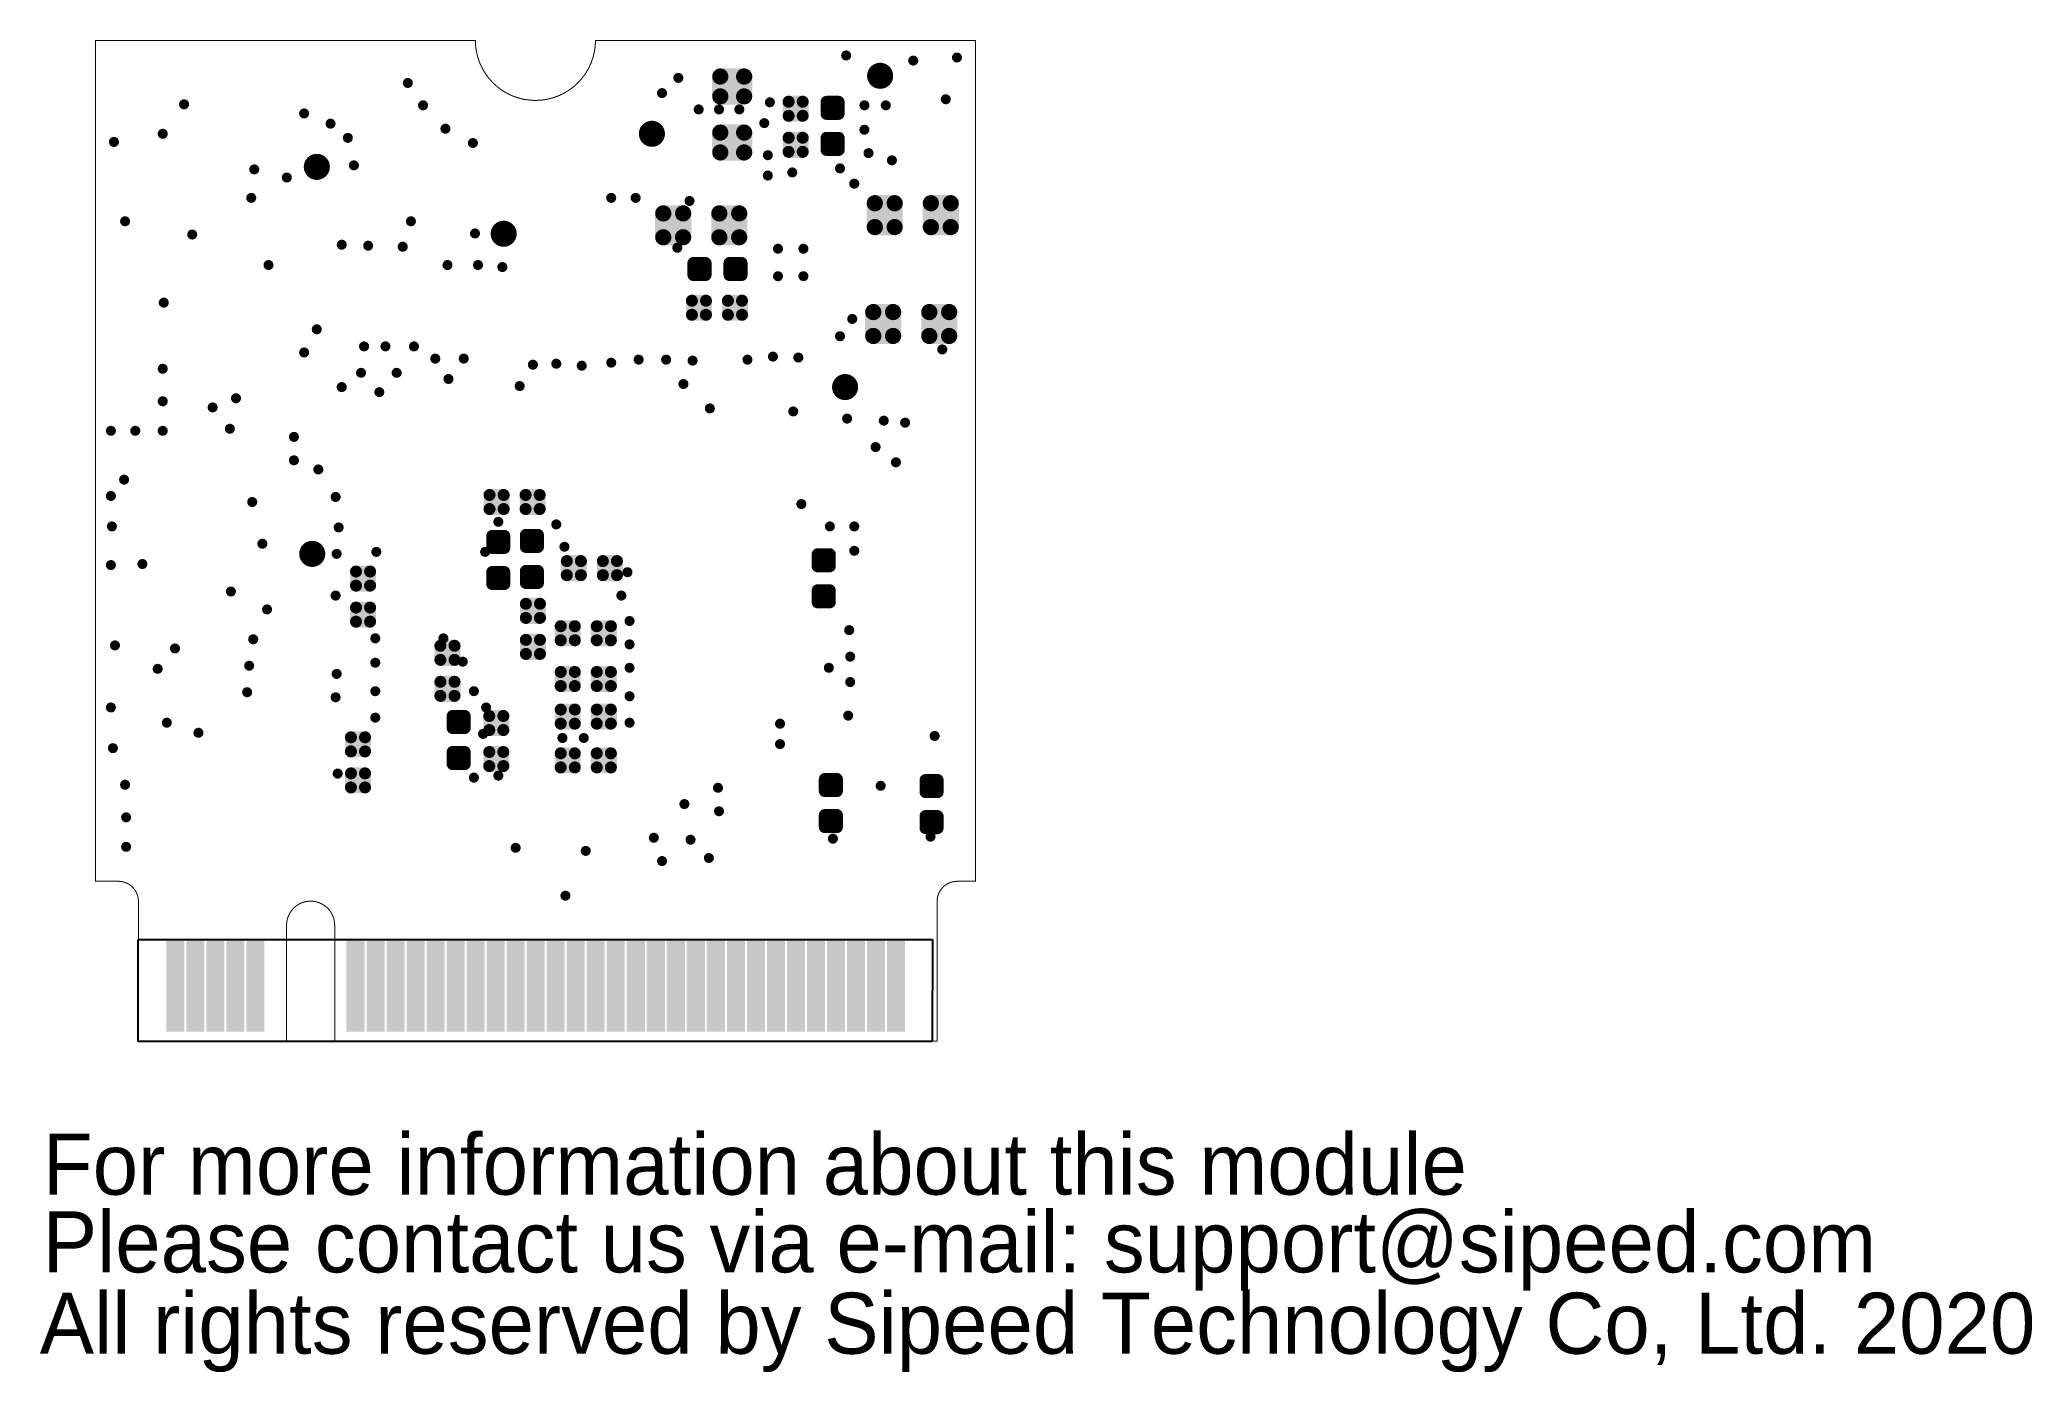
# Model space of a CAD drawing. Header units: millimetres. Extents: x 157.3 to 207, y 65.3 to 98.5.
import ezdxf

# ---------------------------------------------------------------- set-up
doc = ezdxf.new("R2010")
doc.units = ezdxf.units.MM
for name, color, linetype in [('BottomSolder', 6, 'Continuous'), ('KeepOutLayer', 6, 'Continuous'), ('ViaHoleLayer', 16, 'Continuous')]:
    doc.layers.add(name, color=color, linetype=linetype)

# ---------------------------------------------------------------- blocks, each defined once
blk = doc.blocks.new('R0402_B_1')
at = {"layer": 'BottomSolder', "const_width": 0.151}
for points in [[(-0.675, 0.15, 1), (-0.525, 0.15, 1)], [(-0.675, -0.15, 1), (-0.525, -0.15, 1)], [(-0.375, 0.15, 1), (-0.225, 0.15, 1)], [(-0.375, -0.15, 1), (-0.225, -0.15, 1)], [(0.225, 0.15, 1), (0.375, 0.15, 1)], [(0.225, -0.15, 1), (0.375, -0.15, 1)], [(0.525, 0.15, 1), (0.675, 0.15, 1)], [(0.525, -0.15, 1), (0.675, -0.15, 1)]]:
    blk.add_lwpolyline(points, format="xyb", close=True, dxfattribs=at)
at = {"layer": 'BottomSolder'}
for points in [[(-0.751, -0.15), (-0.149, -0.15), (-0.751, 0.15), (-0.149, 0.15)], [(-0.6, -0.301), (-0.3, -0.301), (-0.6, 0.301), (-0.3, 0.301)], [(0.149, -0.15), (0.751, -0.15), (0.149, 0.15), (0.751, 0.15)], [(0.3, -0.301), (0.6, -0.301), (0.3, 0.301), (0.6, 0.301)]]:
    blk.add_solid(points, dxfattribs=at)
blk = doc.blocks.new('C0402_B_2')
at = {"layer": 'BottomSolder', "const_width": 0.15}
for points in [[(-0.701, 0.176, 1), (-0.551, 0.176, 1)], [(-0.349, 0.176, 1), (-0.199, 0.176, 1)], [(0.199, 0.176, 1), (0.349, 0.176, 1)], [(0.551, 0.176, 1), (0.701, 0.176, 1)], [(-0.701, -0.176, 1), (-0.551, -0.176, 1)], [(-0.349, -0.176, 1), (-0.199, -0.176, 1)], [(0.199, -0.176, 1), (0.349, -0.176, 1)], [(0.551, -0.176, 1), (0.701, -0.176, 1)]]:
    blk.add_lwpolyline(points, format="xyb", close=True, dxfattribs=at)
at = {"layer": 'BottomSolder'}
for points in [[(-0.776, -0.176), (-0.124, -0.176), (-0.776, 0.176), (-0.124, 0.176)], [(-0.626, -0.326), (-0.274, -0.326), (-0.626, 0.326), (-0.274, 0.326)], [(0.124, -0.176), (0.776, -0.176), (0.124, 0.176), (0.776, 0.176)], [(0.274, -0.326), (0.626, -0.326), (0.274, 0.326), (0.626, 0.326)]]:
    blk.add_solid(points, dxfattribs=at)
blk = doc.blocks.new('TEST_B_3')
at = {"layer": 'BottomSolder', "const_width": 0.325}
blk.add_lwpolyline([(-0.163, 0, 1), (0.163, 0, 1)], format="xyb", close=True, dxfattribs=at)
blk = doc.blocks.new('TEST_B_4')
at = {"layer": 'BottomSolder', "const_width": 0.325}
blk.add_lwpolyline([(-0.163, 0, 1), (0.163, 0, 1)], format="xyb", close=True, dxfattribs=at)
blk = doc.blocks.new('TEST_B_5')
at = {"layer": 'BottomSolder', "const_width": 0.325}
blk.add_lwpolyline([(-0.163, 0, 1), (0.163, 0, 1)], format="xyb", close=True, dxfattribs=at)
blk = doc.blocks.new('M2_67P0R50_MALE_6')
at = {"layer": 'BottomSolder'}
for p, q in [((-0.676, 1.247), (-0.679, -1.3)), ((19.155, 1.247), (-0.676, 1.247)), ((19.159, -1.3), (19.155, 1.247)), ((-0.679, -1.3), (19.159, -1.3)), ((19.159, -1.3), (19.159, -1.3))]:
    blk.add_line(p, q, dxfattribs=at)
for points in [[(0.024, -1.301), (0.476, -1.301), (0.024, 1.001), (0.476, 1.001)], [(0.524, -1.301), (0.976, -1.301), (0.524, 1.001), (0.976, 1.001)], [(1.024, -1.301), (1.476, -1.301), (1.024, 1.001), (1.476, 1.001)], [(1.524, -1.301), (1.976, -1.301), (1.524, 1.001), (1.976, 1.001)], [(2.024, -1.301), (2.476, -1.301), (2.024, 1.001), (2.476, 1.001)], [(4.524, -1.301), (4.976, -1.301), (4.524, 1.001), (4.976, 1.001)], [(5.024, -1.301), (5.476, -1.301), (5.024, 1.001), (5.476, 1.001)], [(5.524, -1.301), (5.976, -1.301), (5.524, 1.001), (5.976, 1.001)], [(6.024, -1.301), (6.476, -1.301), (6.024, 1.001), (6.476, 1.001)], [(6.524, -1.301), (6.976, -1.301), (6.524, 1.001), (6.976, 1.001)], [(7.024, -1.301), (7.476, -1.301), (7.024, 1.001), (7.476, 1.001)], [(7.524, -1.301), (7.976, -1.301), (7.524, 1.001), (7.976, 1.001)], [(8.024, -1.301), (8.476, -1.301), (8.024, 1.001), (8.476, 1.001)], [(8.524, -1.301), (8.976, -1.301), (8.524, 1.001), (8.976, 1.001)], [(9.024, -1.301), (9.476, -1.301), (9.024, 1.001), (9.476, 1.001)], [(9.524, -1.301), (9.976, -1.301), (9.524, 1.001), (9.976, 1.001)], [(10.024, -1.301), (10.476, -1.301), (10.024, 1.001), (10.476, 1.001)], [(10.524, -1.301), (10.976, -1.301), (10.524, 1.001), (10.976, 1.001)], [(11.024, -1.301), (11.476, -1.301), (11.024, 1.001), (11.476, 1.001)], [(11.524, -1.301), (11.976, -1.301), (11.524, 1.001), (11.976, 1.001)], [(12.024, -1.301), (12.476, -1.301), (12.024, 1.001), (12.476, 1.001)], [(12.524, -1.301), (12.976, -1.301), (12.524, 1.001), (12.976, 1.001)], [(13.024, -1.301), (13.476, -1.301), (13.024, 1.001), (13.476, 1.001)], [(13.524, -1.301), (13.976, -1.301), (13.524, 1.001), (13.976, 1.001)], [(14.024, -1.301), (14.476, -1.301), (14.024, 1.001), (14.476, 1.001)], [(14.524, -1.301), (14.976, -1.301), (14.524, 1.001), (14.976, 1.001)], [(15.024, -1.301), (15.476, -1.301), (15.024, 1.001), (15.476, 1.001)], [(15.524, -1.301), (15.976, -1.301), (15.524, 1.001), (15.976, 1.001)], [(16.024, -1.301), (16.476, -1.301), (16.024, 1.001), (16.476, 1.001)], [(16.524, -1.301), (16.976, -1.301), (16.524, 1.001), (16.976, 1.001)], [(17.024, -1.301), (17.476, -1.301), (17.024, 1.001), (17.476, 1.001)], [(17.524, -1.301), (17.976, -1.301), (17.524, 1.001), (17.976, 1.001)], [(18.024, -1.301), (18.476, -1.301), (18.024, 1.001), (18.476, 1.001)]]:
    blk.add_solid(points, dxfattribs=at)
blk = doc.blocks.new('R0402_B_9')
at = {"layer": 'BottomSolder', "const_width": 0.151}
for points in [[(-0.675, 0.15, 1), (-0.525, 0.15, 1)], [(-0.675, -0.15, 1), (-0.525, -0.15, 1)], [(-0.375, 0.15, 1), (-0.225, 0.15, 1)], [(-0.375, -0.15, 1), (-0.225, -0.15, 1)], [(0.225, 0.15, 1), (0.375, 0.15, 1)], [(0.225, -0.15, 1), (0.375, -0.15, 1)], [(0.525, 0.15, 1), (0.675, 0.15, 1)], [(0.525, -0.15, 1), (0.675, -0.15, 1)]]:
    blk.add_lwpolyline(points, format="xyb", close=True, dxfattribs=at)
at = {"layer": 'BottomSolder'}
for points in [[(-0.751, -0.15), (-0.149, -0.15), (-0.751, 0.15), (-0.149, 0.15)], [(-0.6, -0.301), (-0.3, -0.301), (-0.6, 0.301), (-0.3, 0.301)], [(0.149, -0.15), (0.751, -0.15), (0.149, 0.15), (0.751, 0.15)], [(0.3, -0.301), (0.6, -0.301), (0.3, 0.301), (0.6, 0.301)]]:
    blk.add_solid(points, dxfattribs=at)
blk = doc.blocks.new('R0402_B_10')
at = {"layer": 'BottomSolder', "const_width": 0.151}
for points in [[(-0.675, 0.15, 1), (-0.525, 0.15, 1)], [(-0.675, -0.15, 1), (-0.525, -0.15, 1)], [(-0.375, 0.15, 1), (-0.225, 0.15, 1)], [(-0.375, -0.15, 1), (-0.225, -0.15, 1)], [(0.225, 0.15, 1), (0.375, 0.15, 1)], [(0.225, -0.15, 1), (0.375, -0.15, 1)], [(0.525, 0.15, 1), (0.675, 0.15, 1)], [(0.525, -0.15, 1), (0.675, -0.15, 1)]]:
    blk.add_lwpolyline(points, format="xyb", close=True, dxfattribs=at)
at = {"layer": 'BottomSolder'}
for points in [[(-0.751, -0.15), (-0.149, -0.15), (-0.751, 0.15), (-0.149, 0.15)], [(-0.6, -0.301), (-0.3, -0.301), (-0.6, 0.301), (-0.3, 0.301)], [(0.149, -0.15), (0.751, -0.15), (0.149, 0.15), (0.751, 0.15)], [(0.3, -0.301), (0.6, -0.301), (0.3, 0.301), (0.6, 0.301)]]:
    blk.add_solid(points, dxfattribs=at)
blk = doc.blocks.new('C0402_B_22')
at = {"layer": 'BottomSolder', "const_width": 0.15}
for points in [[(-0.701, 0.176, 1), (-0.551, 0.176, 1)], [(-0.349, 0.176, 1), (-0.199, 0.176, 1)], [(0.199, 0.176, 1), (0.349, 0.176, 1)], [(0.551, 0.176, 1), (0.701, 0.176, 1)], [(-0.701, -0.176, 1), (-0.551, -0.176, 1)], [(-0.349, -0.176, 1), (-0.199, -0.176, 1)], [(0.199, -0.176, 1), (0.349, -0.176, 1)], [(0.551, -0.176, 1), (0.701, -0.176, 1)]]:
    blk.add_lwpolyline(points, format="xyb", close=True, dxfattribs=at)
at = {"layer": 'BottomSolder'}
for points in [[(-0.776, -0.176), (-0.124, -0.176), (-0.776, 0.176), (-0.124, 0.176)], [(-0.626, -0.326), (-0.274, -0.326), (-0.626, 0.326), (-0.274, 0.326)], [(0.124, -0.176), (0.776, -0.176), (0.124, 0.176), (0.776, 0.176)], [(0.274, -0.326), (0.626, -0.326), (0.274, 0.326), (0.626, 0.326)]]:
    blk.add_solid(points, dxfattribs=at)
blk = doc.blocks.new('C0402_B_23')
at = {"layer": 'BottomSolder', "const_width": 0.15}
for points in [[(-0.701, 0.176, 1), (-0.551, 0.176, 1)], [(-0.349, 0.176, 1), (-0.199, 0.176, 1)], [(0.199, 0.176, 1), (0.349, 0.176, 1)], [(0.551, 0.176, 1), (0.701, 0.176, 1)], [(-0.701, -0.176, 1), (-0.551, -0.176, 1)], [(-0.349, -0.176, 1), (-0.199, -0.176, 1)], [(0.199, -0.176, 1), (0.349, -0.176, 1)], [(0.551, -0.176, 1), (0.701, -0.176, 1)]]:
    blk.add_lwpolyline(points, format="xyb", close=True, dxfattribs=at)
at = {"layer": 'BottomSolder'}
for points in [[(-0.776, -0.176), (-0.124, -0.176), (-0.776, 0.176), (-0.124, 0.176)], [(-0.626, -0.326), (-0.274, -0.326), (-0.626, 0.326), (-0.274, 0.326)], [(0.124, -0.176), (0.776, -0.176), (0.124, 0.176), (0.776, 0.176)], [(0.274, -0.326), (0.626, -0.326), (0.274, 0.326), (0.626, 0.326)]]:
    blk.add_solid(points, dxfattribs=at)
blk = doc.blocks.new('C0603_B_28')
at = {"layer": 'BottomSolder', "const_width": 0.203}
for points in [[(-1.049, 0.298, 1), (-0.847, 0.298, 1)], [(-0.553, 0.298, 1), (-0.351, 0.298, 1)], [(0.351, 0.298, 1), (0.553, 0.298, 1)], [(0.847, 0.298, 1), (1.049, 0.298, 1)], [(-1.049, -0.298, 1), (-0.847, -0.298, 1)], [(-0.553, -0.298, 1), (-0.351, -0.298, 1)], [(0.351, -0.298, 1), (0.553, -0.298, 1)], [(0.847, -0.298, 1), (1.049, -0.298, 1)]]:
    blk.add_lwpolyline(points, format="xyb", close=True, dxfattribs=at)
at = {"layer": 'BottomSolder'}
for points in [[(-0.948, 0.501), (-0.948, -0.501), (-0.452, 0.501), (-0.452, -0.501)], [(0.452, 0.501), (0.452, -0.501), (0.948, 0.501), (0.948, -0.501)], [(-1.151, 0.298), (-1.151, -0.298), (-0.249, 0.298), (-0.249, -0.298)], [(0.249, 0.298), (0.249, -0.298), (1.151, 0.298), (1.151, -0.298)]]:
    blk.add_solid(points, dxfattribs=at)
blk = doc.blocks.new('C0603_B_29')
at = {"layer": 'BottomSolder', "const_width": 0.203}
for points in [[(-1.049, 0.298, 1), (-0.847, 0.298, 1)], [(-0.553, 0.298, 1), (-0.351, 0.298, 1)], [(0.351, 0.298, 1), (0.553, 0.298, 1)], [(0.847, 0.298, 1), (1.049, 0.298, 1)], [(-1.049, -0.298, 1), (-0.847, -0.298, 1)], [(-0.553, -0.298, 1), (-0.351, -0.298, 1)], [(0.351, -0.298, 1), (0.553, -0.298, 1)], [(0.847, -0.298, 1), (1.049, -0.298, 1)]]:
    blk.add_lwpolyline(points, format="xyb", close=True, dxfattribs=at)
at = {"layer": 'BottomSolder'}
for points in [[(-0.948, 0.501), (-0.948, -0.501), (-0.452, 0.501), (-0.452, -0.501)], [(0.452, 0.501), (0.452, -0.501), (0.948, 0.501), (0.948, -0.501)], [(-1.151, 0.298), (-1.151, -0.298), (-0.249, 0.298), (-0.249, -0.298)], [(0.249, 0.298), (0.249, -0.298), (1.151, 0.298), (1.151, -0.298)]]:
    blk.add_solid(points, dxfattribs=at)
blk = doc.blocks.new('C0603_B_30')
at = {"layer": 'BottomSolder', "const_width": 0.203}
for points in [[(-1.049, 0.298, 1), (-0.847, 0.298, 1)], [(-0.553, 0.298, 1), (-0.351, 0.298, 1)], [(0.351, 0.298, 1), (0.553, 0.298, 1)], [(0.847, 0.298, 1), (1.049, 0.298, 1)], [(-1.049, -0.298, 1), (-0.847, -0.298, 1)], [(-0.553, -0.298, 1), (-0.351, -0.298, 1)], [(0.351, -0.298, 1), (0.553, -0.298, 1)], [(0.847, -0.298, 1), (1.049, -0.298, 1)]]:
    blk.add_lwpolyline(points, format="xyb", close=True, dxfattribs=at)
at = {"layer": 'BottomSolder'}
for points in [[(-0.948, 0.501), (-0.948, -0.501), (-0.452, 0.501), (-0.452, -0.501)], [(0.452, 0.501), (0.452, -0.501), (0.948, 0.501), (0.948, -0.501)], [(-1.151, 0.298), (-1.151, -0.298), (-0.249, 0.298), (-0.249, -0.298)], [(0.249, 0.298), (0.249, -0.298), (1.151, 0.298), (1.151, -0.298)]]:
    blk.add_solid(points, dxfattribs=at)
blk = doc.blocks.new('C0603_B_33')
at = {"layer": 'BottomSolder', "const_width": 0.203}
for points in [[(-1.049, 0.298, 1), (-0.847, 0.298, 1)], [(-0.553, 0.298, 1), (-0.351, 0.298, 1)], [(0.351, 0.298, 1), (0.553, 0.298, 1)], [(0.847, 0.298, 1), (1.049, 0.298, 1)], [(-1.049, -0.298, 1), (-0.847, -0.298, 1)], [(-0.553, -0.298, 1), (-0.351, -0.298, 1)], [(0.351, -0.298, 1), (0.553, -0.298, 1)], [(0.847, -0.298, 1), (1.049, -0.298, 1)]]:
    blk.add_lwpolyline(points, format="xyb", close=True, dxfattribs=at)
at = {"layer": 'BottomSolder'}
for points in [[(-0.948, 0.501), (-0.948, -0.501), (-0.452, 0.501), (-0.452, -0.501)], [(0.452, 0.501), (0.452, -0.501), (0.948, 0.501), (0.948, -0.501)], [(-1.151, 0.298), (-1.151, -0.298), (-0.249, 0.298), (-0.249, -0.298)], [(0.249, 0.298), (0.249, -0.298), (1.151, 0.298), (1.151, -0.298)]]:
    blk.add_solid(points, dxfattribs=at)
blk = doc.blocks.new('TEST_B_39')
at = {"layer": 'BottomSolder', "const_width": 0.325}
blk.add_lwpolyline([(-0.163, 0, 1), (0.163, 0, 1)], format="xyb", close=True, dxfattribs=at)
blk = doc.blocks.new('TEST_B_40')
at = {"layer": 'BottomSolder', "const_width": 0.325}
blk.add_lwpolyline([(-0.163, 0, 1), (0.163, 0, 1)], format="xyb", close=True, dxfattribs=at)
blk = doc.blocks.new('TEST_B_41')
at = {"layer": 'BottomSolder', "const_width": 0.325}
blk.add_lwpolyline([(-0.163, 0, 1), (0.163, 0, 1)], format="xyb", close=True, dxfattribs=at)
blk = doc.blocks.new('R0402_B_47')
at = {"layer": 'BottomSolder', "const_width": 0.151}
for points in [[(-0.675, 0.15, 1), (-0.525, 0.15, 1)], [(-0.675, -0.15, 1), (-0.525, -0.15, 1)], [(-0.375, 0.15, 1), (-0.225, 0.15, 1)], [(-0.375, -0.15, 1), (-0.225, -0.15, 1)], [(0.225, 0.15, 1), (0.375, 0.15, 1)], [(0.225, -0.15, 1), (0.375, -0.15, 1)], [(0.525, 0.15, 1), (0.675, 0.15, 1)], [(0.525, -0.15, 1), (0.675, -0.15, 1)]]:
    blk.add_lwpolyline(points, format="xyb", close=True, dxfattribs=at)
at = {"layer": 'BottomSolder'}
for points in [[(-0.751, -0.15), (-0.149, -0.15), (-0.751, 0.15), (-0.149, 0.15)], [(-0.6, -0.301), (-0.3, -0.301), (-0.6, 0.301), (-0.3, 0.301)], [(0.149, -0.15), (0.751, -0.15), (0.149, 0.15), (0.751, 0.15)], [(0.3, -0.301), (0.6, -0.301), (0.3, 0.301), (0.6, 0.301)]]:
    blk.add_solid(points, dxfattribs=at)
blk = doc.blocks.new('R0402_B_49')
at = {"layer": 'BottomSolder', "const_width": 0.151}
for points in [[(-0.675, 0.15, 1), (-0.525, 0.15, 1)], [(-0.675, -0.15, 1), (-0.525, -0.15, 1)], [(-0.375, 0.15, 1), (-0.225, 0.15, 1)], [(-0.375, -0.15, 1), (-0.225, -0.15, 1)], [(0.225, 0.15, 1), (0.375, 0.15, 1)], [(0.225, -0.15, 1), (0.375, -0.15, 1)], [(0.525, 0.15, 1), (0.675, 0.15, 1)], [(0.525, -0.15, 1), (0.675, -0.15, 1)]]:
    blk.add_lwpolyline(points, format="xyb", close=True, dxfattribs=at)
at = {"layer": 'BottomSolder'}
for points in [[(-0.751, -0.15), (-0.149, -0.15), (-0.751, 0.15), (-0.149, 0.15)], [(-0.6, -0.301), (-0.3, -0.301), (-0.6, 0.301), (-0.3, 0.301)], [(0.149, -0.15), (0.751, -0.15), (0.149, 0.15), (0.751, 0.15)], [(0.3, -0.301), (0.6, -0.301), (0.3, 0.301), (0.6, 0.301)]]:
    blk.add_solid(points, dxfattribs=at)
blk = doc.blocks.new('R0402_B_51')
at = {"layer": 'BottomSolder', "const_width": 0.151}
for points in [[(-0.675, 0.15, 1), (-0.525, 0.15, 1)], [(-0.675, -0.15, 1), (-0.525, -0.15, 1)], [(-0.375, 0.15, 1), (-0.225, 0.15, 1)], [(-0.375, -0.15, 1), (-0.225, -0.15, 1)], [(0.225, 0.15, 1), (0.375, 0.15, 1)], [(0.225, -0.15, 1), (0.375, -0.15, 1)], [(0.525, 0.15, 1), (0.675, 0.15, 1)], [(0.525, -0.15, 1), (0.675, -0.15, 1)]]:
    blk.add_lwpolyline(points, format="xyb", close=True, dxfattribs=at)
at = {"layer": 'BottomSolder'}
for points in [[(-0.751, -0.15), (-0.149, -0.15), (-0.751, 0.15), (-0.149, 0.15)], [(-0.6, -0.301), (-0.3, -0.301), (-0.6, 0.301), (-0.3, 0.301)], [(0.149, -0.15), (0.751, -0.15), (0.149, 0.15), (0.751, 0.15)], [(0.3, -0.301), (0.6, -0.301), (0.3, 0.301), (0.6, 0.301)]]:
    blk.add_solid(points, dxfattribs=at)
blk = doc.blocks.new('R0402_B_52')
at = {"layer": 'BottomSolder', "const_width": 0.151}
for points in [[(-0.675, 0.15, 1), (-0.525, 0.15, 1)], [(-0.675, -0.15, 1), (-0.525, -0.15, 1)], [(-0.375, 0.15, 1), (-0.225, 0.15, 1)], [(-0.375, -0.15, 1), (-0.225, -0.15, 1)], [(0.225, 0.15, 1), (0.375, 0.15, 1)], [(0.225, -0.15, 1), (0.375, -0.15, 1)], [(0.525, 0.15, 1), (0.675, 0.15, 1)], [(0.525, -0.15, 1), (0.675, -0.15, 1)]]:
    blk.add_lwpolyline(points, format="xyb", close=True, dxfattribs=at)
at = {"layer": 'BottomSolder'}
for points in [[(-0.751, -0.15), (-0.149, -0.15), (-0.751, 0.15), (-0.149, 0.15)], [(-0.6, -0.301), (-0.3, -0.301), (-0.6, 0.301), (-0.3, 0.301)], [(0.149, -0.15), (0.751, -0.15), (0.149, 0.15), (0.751, 0.15)], [(0.3, -0.301), (0.6, -0.301), (0.3, 0.301), (0.6, 0.301)]]:
    blk.add_solid(points, dxfattribs=at)
blk = doc.blocks.new('R0402_B_53')
at = {"layer": 'BottomSolder', "const_width": 0.151}
for points in [[(-0.675, 0.15, 1), (-0.525, 0.15, 1)], [(-0.675, -0.15, 1), (-0.525, -0.15, 1)], [(-0.375, 0.15, 1), (-0.225, 0.15, 1)], [(-0.375, -0.15, 1), (-0.225, -0.15, 1)], [(0.225, 0.15, 1), (0.375, 0.15, 1)], [(0.225, -0.15, 1), (0.375, -0.15, 1)], [(0.525, 0.15, 1), (0.675, 0.15, 1)], [(0.525, -0.15, 1), (0.675, -0.15, 1)]]:
    blk.add_lwpolyline(points, format="xyb", close=True, dxfattribs=at)
at = {"layer": 'BottomSolder'}
for points in [[(-0.751, -0.15), (-0.149, -0.15), (-0.751, 0.15), (-0.149, 0.15)], [(-0.6, -0.301), (-0.3, -0.301), (-0.6, 0.301), (-0.3, 0.301)], [(0.149, -0.15), (0.751, -0.15), (0.149, 0.15), (0.751, 0.15)], [(0.3, -0.301), (0.6, -0.301), (0.3, 0.301), (0.6, 0.301)]]:
    blk.add_solid(points, dxfattribs=at)
blk = doc.blocks.new('C0402_B_68')
at = {"layer": 'BottomSolder', "const_width": 0.15}
for points in [[(-0.701, 0.176, 1), (-0.551, 0.176, 1)], [(-0.349, 0.176, 1), (-0.199, 0.176, 1)], [(0.199, 0.176, 1), (0.349, 0.176, 1)], [(0.551, 0.176, 1), (0.701, 0.176, 1)], [(-0.701, -0.176, 1), (-0.551, -0.176, 1)], [(-0.349, -0.176, 1), (-0.199, -0.176, 1)], [(0.199, -0.176, 1), (0.349, -0.176, 1)], [(0.551, -0.176, 1), (0.701, -0.176, 1)]]:
    blk.add_lwpolyline(points, format="xyb", close=True, dxfattribs=at)
at = {"layer": 'BottomSolder'}
for points in [[(-0.776, -0.176), (-0.124, -0.176), (-0.776, 0.176), (-0.124, 0.176)], [(-0.626, -0.326), (-0.274, -0.326), (-0.626, 0.326), (-0.274, 0.326)], [(0.124, -0.176), (0.776, -0.176), (0.124, 0.176), (0.776, 0.176)], [(0.274, -0.326), (0.626, -0.326), (0.274, 0.326), (0.626, 0.326)]]:
    blk.add_solid(points, dxfattribs=at)
blk = doc.blocks.new('C0402_B_70')
at = {"layer": 'BottomSolder', "const_width": 0.15}
for points in [[(-0.701, 0.176, 1), (-0.551, 0.176, 1)], [(-0.349, 0.176, 1), (-0.199, 0.176, 1)], [(0.199, 0.176, 1), (0.349, 0.176, 1)], [(0.551, 0.176, 1), (0.701, 0.176, 1)], [(-0.701, -0.176, 1), (-0.551, -0.176, 1)], [(-0.349, -0.176, 1), (-0.199, -0.176, 1)], [(0.199, -0.176, 1), (0.349, -0.176, 1)], [(0.551, -0.176, 1), (0.701, -0.176, 1)]]:
    blk.add_lwpolyline(points, format="xyb", close=True, dxfattribs=at)
at = {"layer": 'BottomSolder'}
for points in [[(-0.776, -0.176), (-0.124, -0.176), (-0.776, 0.176), (-0.124, 0.176)], [(-0.626, -0.326), (-0.274, -0.326), (-0.626, 0.326), (-0.274, 0.326)], [(0.124, -0.176), (0.776, -0.176), (0.124, 0.176), (0.776, 0.176)], [(0.274, -0.326), (0.626, -0.326), (0.274, 0.326), (0.626, 0.326)]]:
    blk.add_solid(points, dxfattribs=at)
blk = doc.blocks.new('C0402_B_71')
at = {"layer": 'BottomSolder', "const_width": 0.15}
for points in [[(-0.701, 0.176, 1), (-0.551, 0.176, 1)], [(-0.349, 0.176, 1), (-0.199, 0.176, 1)], [(0.199, 0.176, 1), (0.349, 0.176, 1)], [(0.551, 0.176, 1), (0.701, 0.176, 1)], [(-0.701, -0.176, 1), (-0.551, -0.176, 1)], [(-0.349, -0.176, 1), (-0.199, -0.176, 1)], [(0.199, -0.176, 1), (0.349, -0.176, 1)], [(0.551, -0.176, 1), (0.701, -0.176, 1)]]:
    blk.add_lwpolyline(points, format="xyb", close=True, dxfattribs=at)
at = {"layer": 'BottomSolder'}
for points in [[(-0.776, -0.176), (-0.124, -0.176), (-0.776, 0.176), (-0.124, 0.176)], [(-0.626, -0.326), (-0.274, -0.326), (-0.626, 0.326), (-0.274, 0.326)], [(0.124, -0.176), (0.776, -0.176), (0.124, 0.176), (0.776, 0.176)], [(0.274, -0.326), (0.626, -0.326), (0.274, 0.326), (0.626, 0.326)]]:
    blk.add_solid(points, dxfattribs=at)
blk = doc.blocks.new('C0402_B_72')
at = {"layer": 'BottomSolder', "const_width": 0.15}
for points in [[(-0.701, 0.176, 1), (-0.551, 0.176, 1)], [(-0.349, 0.176, 1), (-0.199, 0.176, 1)], [(0.199, 0.176, 1), (0.349, 0.176, 1)], [(0.551, 0.176, 1), (0.701, 0.176, 1)], [(-0.701, -0.176, 1), (-0.551, -0.176, 1)], [(-0.349, -0.176, 1), (-0.199, -0.176, 1)], [(0.199, -0.176, 1), (0.349, -0.176, 1)], [(0.551, -0.176, 1), (0.701, -0.176, 1)]]:
    blk.add_lwpolyline(points, format="xyb", close=True, dxfattribs=at)
at = {"layer": 'BottomSolder'}
for points in [[(-0.776, -0.176), (-0.124, -0.176), (-0.776, 0.176), (-0.124, 0.176)], [(-0.626, -0.326), (-0.274, -0.326), (-0.626, 0.326), (-0.274, 0.326)], [(0.124, -0.176), (0.776, -0.176), (0.124, 0.176), (0.776, 0.176)], [(0.274, -0.326), (0.626, -0.326), (0.274, 0.326), (0.626, 0.326)]]:
    blk.add_solid(points, dxfattribs=at)
blk = doc.blocks.new('C0402_B_73')
at = {"layer": 'BottomSolder', "const_width": 0.15}
for points in [[(-0.701, 0.176, 1), (-0.551, 0.176, 1)], [(-0.349, 0.176, 1), (-0.199, 0.176, 1)], [(0.199, 0.176, 1), (0.349, 0.176, 1)], [(0.551, 0.176, 1), (0.701, 0.176, 1)], [(-0.701, -0.176, 1), (-0.551, -0.176, 1)], [(-0.349, -0.176, 1), (-0.199, -0.176, 1)], [(0.199, -0.176, 1), (0.349, -0.176, 1)], [(0.551, -0.176, 1), (0.701, -0.176, 1)]]:
    blk.add_lwpolyline(points, format="xyb", close=True, dxfattribs=at)
at = {"layer": 'BottomSolder'}
for points in [[(-0.776, -0.176), (-0.124, -0.176), (-0.776, 0.176), (-0.124, 0.176)], [(-0.626, -0.326), (-0.274, -0.326), (-0.626, 0.326), (-0.274, 0.326)], [(0.124, -0.176), (0.776, -0.176), (0.124, 0.176), (0.776, 0.176)], [(0.274, -0.326), (0.626, -0.326), (0.274, 0.326), (0.626, 0.326)]]:
    blk.add_solid(points, dxfattribs=at)
blk = doc.blocks.new('C0402_B_74')
at = {"layer": 'BottomSolder', "const_width": 0.15}
for points in [[(-0.701, 0.176, 1), (-0.551, 0.176, 1)], [(-0.349, 0.176, 1), (-0.199, 0.176, 1)], [(0.199, 0.176, 1), (0.349, 0.176, 1)], [(0.551, 0.176, 1), (0.701, 0.176, 1)], [(-0.701, -0.176, 1), (-0.551, -0.176, 1)], [(-0.349, -0.176, 1), (-0.199, -0.176, 1)], [(0.199, -0.176, 1), (0.349, -0.176, 1)], [(0.551, -0.176, 1), (0.701, -0.176, 1)]]:
    blk.add_lwpolyline(points, format="xyb", close=True, dxfattribs=at)
at = {"layer": 'BottomSolder'}
for points in [[(-0.776, -0.176), (-0.124, -0.176), (-0.776, 0.176), (-0.124, 0.176)], [(-0.626, -0.326), (-0.274, -0.326), (-0.626, 0.326), (-0.274, 0.326)], [(0.124, -0.176), (0.776, -0.176), (0.124, 0.176), (0.776, 0.176)], [(0.274, -0.326), (0.626, -0.326), (0.274, 0.326), (0.626, 0.326)]]:
    blk.add_solid(points, dxfattribs=at)
blk = doc.blocks.new('C0402_B_76')
at = {"layer": 'BottomSolder', "const_width": 0.15}
for points in [[(-0.701, 0.176, 1), (-0.551, 0.176, 1)], [(-0.349, 0.176, 1), (-0.199, 0.176, 1)], [(0.199, 0.176, 1), (0.349, 0.176, 1)], [(0.551, 0.176, 1), (0.701, 0.176, 1)], [(-0.701, -0.176, 1), (-0.551, -0.176, 1)], [(-0.349, -0.176, 1), (-0.199, -0.176, 1)], [(0.199, -0.176, 1), (0.349, -0.176, 1)], [(0.551, -0.176, 1), (0.701, -0.176, 1)]]:
    blk.add_lwpolyline(points, format="xyb", close=True, dxfattribs=at)
at = {"layer": 'BottomSolder'}
for points in [[(-0.776, -0.176), (-0.124, -0.176), (-0.776, 0.176), (-0.124, 0.176)], [(-0.626, -0.326), (-0.274, -0.326), (-0.626, 0.326), (-0.274, 0.326)], [(0.124, -0.176), (0.776, -0.176), (0.124, 0.176), (0.776, 0.176)], [(0.274, -0.326), (0.626, -0.326), (0.274, 0.326), (0.626, 0.326)]]:
    blk.add_solid(points, dxfattribs=at)
blk = doc.blocks.new('C0402_B_78')
at = {"layer": 'BottomSolder', "const_width": 0.15}
for points in [[(-0.701, 0.176, 1), (-0.551, 0.176, 1)], [(-0.349, 0.176, 1), (-0.199, 0.176, 1)], [(0.199, 0.176, 1), (0.349, 0.176, 1)], [(0.551, 0.176, 1), (0.701, 0.176, 1)], [(-0.701, -0.176, 1), (-0.551, -0.176, 1)], [(-0.349, -0.176, 1), (-0.199, -0.176, 1)], [(0.199, -0.176, 1), (0.349, -0.176, 1)], [(0.551, -0.176, 1), (0.701, -0.176, 1)]]:
    blk.add_lwpolyline(points, format="xyb", close=True, dxfattribs=at)
at = {"layer": 'BottomSolder'}
for points in [[(-0.776, -0.176), (-0.124, -0.176), (-0.776, 0.176), (-0.124, 0.176)], [(-0.626, -0.326), (-0.274, -0.326), (-0.626, 0.326), (-0.274, 0.326)], [(0.124, -0.176), (0.776, -0.176), (0.124, 0.176), (0.776, 0.176)], [(0.274, -0.326), (0.626, -0.326), (0.274, 0.326), (0.626, 0.326)]]:
    blk.add_solid(points, dxfattribs=at)
blk = doc.blocks.new('C0402_B_79')
at = {"layer": 'BottomSolder', "const_width": 0.15}
for points in [[(-0.701, 0.176, 1), (-0.551, 0.176, 1)], [(-0.349, 0.176, 1), (-0.199, 0.176, 1)], [(0.199, 0.176, 1), (0.349, 0.176, 1)], [(0.551, 0.176, 1), (0.701, 0.176, 1)], [(-0.701, -0.176, 1), (-0.551, -0.176, 1)], [(-0.349, -0.176, 1), (-0.199, -0.176, 1)], [(0.199, -0.176, 1), (0.349, -0.176, 1)], [(0.551, -0.176, 1), (0.701, -0.176, 1)]]:
    blk.add_lwpolyline(points, format="xyb", close=True, dxfattribs=at)
at = {"layer": 'BottomSolder'}
for points in [[(-0.776, -0.176), (-0.124, -0.176), (-0.776, 0.176), (-0.124, 0.176)], [(-0.626, -0.326), (-0.274, -0.326), (-0.626, 0.326), (-0.274, 0.326)], [(0.124, -0.176), (0.776, -0.176), (0.124, 0.176), (0.776, 0.176)], [(0.274, -0.326), (0.626, -0.326), (0.274, 0.326), (0.626, 0.326)]]:
    blk.add_solid(points, dxfattribs=at)
blk = doc.blocks.new('C0402_B_80')
at = {"layer": 'BottomSolder', "const_width": 0.15}
for points in [[(-0.701, 0.176, 1), (-0.551, 0.176, 1)], [(-0.349, 0.176, 1), (-0.199, 0.176, 1)], [(0.199, 0.176, 1), (0.349, 0.176, 1)], [(0.551, 0.176, 1), (0.701, 0.176, 1)], [(-0.701, -0.176, 1), (-0.551, -0.176, 1)], [(-0.349, -0.176, 1), (-0.199, -0.176, 1)], [(0.199, -0.176, 1), (0.349, -0.176, 1)], [(0.551, -0.176, 1), (0.701, -0.176, 1)]]:
    blk.add_lwpolyline(points, format="xyb", close=True, dxfattribs=at)
at = {"layer": 'BottomSolder'}
for points in [[(-0.776, -0.176), (-0.124, -0.176), (-0.776, 0.176), (-0.124, 0.176)], [(-0.626, -0.326), (-0.274, -0.326), (-0.626, 0.326), (-0.274, 0.326)], [(0.124, -0.176), (0.776, -0.176), (0.124, 0.176), (0.776, 0.176)], [(0.274, -0.326), (0.626, -0.326), (0.274, 0.326), (0.626, 0.326)]]:
    blk.add_solid(points, dxfattribs=at)

msp = doc.modelspace()

# ---------------------------------------------------------------- linework, layer by layer
at = {"layer": 'KeepOutLayer', "const_width": 0.0254}
for points in [[(168.162, 98.523), (158.672, 98.523)], [(158.672, 77.523), (158.672, 98.523)], [(180.653, 98.523), (171.162, 98.523)], [(180.653, 77.523), (180.653, 98.523)], [(159.246, 77.523), (158.672, 77.523)], [(180.653, 77.523), (180.196, 77.523)], [(159.746, 73.533), (159.746, 77.023)], [(179.695, 73.533), (179.695, 77.023)], [(163.447, 73.533), (163.447, 76.429)], [(164.648, 73.533), (164.648, 76.426)], [(163.447, 73.533), (159.746, 73.533)], [(179.695, 73.533), (164.648, 73.533)]]:
    msp.add_lwpolyline(points, dxfattribs=at)
at = {"layer": 'KeepOutLayer', "const_width": 0.0127}
for points in [[(158.678, 98.523, -1), (158.665, 98.523, -1)], [(158.678, 98.523, -1), (158.665, 98.523, -1)], [(168.169, 98.523, -1), (168.156, 98.523, -1)], [(168.169, 98.523, -1), (168.156, 98.523, -1)], [(171.169, 98.523, -1), (171.156, 98.523, -1)], [(171.169, 98.523, -1), (171.156, 98.523, -1)], [(180.659, 98.523, -1), (180.646, 98.523, -1)], [(180.659, 98.523, -1), (180.646, 98.523, -1)], [(158.678, 77.523, -1), (158.665, 77.523, -1)], [(158.678, 77.523, -1), (158.665, 77.523, -1)], [(159.252, 77.523, -1), (159.239, 77.523, -1)], [(159.252, 77.523, -1), (159.239, 77.523, -1)], [(180.202, 77.523, -1), (180.189, 77.523, -1)], [(180.202, 77.523, -1), (180.189, 77.523, -1)], [(180.659, 77.523, -1), (180.646, 77.523, -1)], [(180.659, 77.523, -1), (180.646, 77.523, -1)], [(159.752, 77.023, -1), (159.74, 77.023, -1)], [(159.752, 77.023, -1), (159.74, 77.023, -1)], [(164.053, 77.028, -1), (164.04, 77.028, -1)], [(164.053, 77.028, -1), (164.04, 77.028, -1)], [(179.702, 77.023, -1), (179.689, 77.023, -1)], [(179.702, 77.023, -1), (179.689, 77.023, -1)], [(163.453, 76.429, -1), (163.44, 76.429, -1)], [(163.453, 76.429, -1), (163.44, 76.429, -1)], [(164.655, 76.426, -1), (164.642, 76.426, -1)], [(164.655, 76.426, -1), (164.642, 76.426, -1)], [(159.752, 73.533, -1), (159.74, 73.533, -1)], [(159.752, 73.533, -1), (159.74, 73.533, -1)], [(163.453, 73.533, -1), (163.44, 73.533, -1)], [(163.453, 73.533, -1), (163.44, 73.533, -1)], [(164.655, 73.533, -1), (164.642, 73.533, -1)], [(164.655, 73.533, -1), (164.642, 73.533, -1)], [(179.702, 73.533, -1), (179.689, 73.533, -1)], [(179.702, 73.533, -1), (179.689, 73.533, -1)]]:
    msp.add_lwpolyline(points, format="xyb", close=True, dxfattribs=at)
at = {"layer": 'KeepOutLayer', "const_width": 0.0254}
for points in [[(168.162, 98.523, 1), (171.162, 98.523)], [(159.746, 77.023, 0.414214), (159.246, 77.523)], [(180.196, 77.523, 0.414214), (179.695, 77.023)], [(164.046, 77.028, 0.414214), (163.447, 76.429)], [(164.648, 76.426, 0.414214), (164.046, 77.028)]]:
    msp.add_lwpolyline(points, format="xyb", dxfattribs=at)
at = {"layer": 'ViaHoleLayer', "const_width": 0.125}
for points in [[(177.485, 98.146, -1), (177.36, 98.146, -1)], [(179.161, 98.019, -1), (179.036, 98.019, -1)], [(180.253, 98.095, -1), (180.128, 98.095, -1)], [(166.537, 97.46, -1), (166.412, 97.46, -1)], [(173.294, 97.587, -1), (173.169, 97.587, -1)], [(160.949, 96.926, -1), (160.824, 96.926, -1)], [(172.887, 97.206, -1), (172.762, 97.206, -1)], [(175.58, 96.977, -1), (175.455, 96.977, -1)], [(179.974, 97.053, -1), (179.849, 97.053, -1)], [(163.947, 96.698, -1), (163.822, 96.698, -1)], [(164.607, 96.444, -1), (164.482, 96.444, -1)], [(166.918, 96.901, -1), (166.793, 96.901, -1)], [(173.802, 96.799, -1), (173.677, 96.799, -1)], [(174.31, 96.799, -1), (174.185, 96.799, -1)], [(174.818, 96.799, -1), (174.693, 96.799, -1)], [(175.44, 96.456, -1), (175.315, 96.456, -1)], [(177.942, 96.901, -1), (177.817, 96.901, -1)], [(178.475, 96.901, -1), (178.35, 96.901, -1)], [(159.197, 95.987, -1), (159.072, 95.987, -1)], [(160.416, 96.19, -1), (160.291, 96.19, -1)], [(165.039, 96.088, -1), (164.914, 96.088, -1)], [(167.477, 96.317, -1), (167.352, 96.317, -1)], [(168.163, 95.961, -1), (168.038, 95.961, -1)], [(177.942, 96.291, -1), (177.817, 96.291, -1)], [(175.529, 95.656, -1), (175.404, 95.656, -1)], [(178.044, 95.707, -1), (177.919, 95.707, -1)], [(178.628, 95.529, -1), (178.503, 95.529, -1)], [(162.702, 95.301, -1), (162.577, 95.301, -1)], [(163.515, 95.098, -1), (163.39, 95.098, -1)], [(165.191, 95.402, -1), (165.066, 95.402, -1)], [(175.529, 95.148, -1), (175.404, 95.148, -1)], [(176.139, 95.225, -1), (176.014, 95.225, -1)], [(177.332, 95.326, -1), (177.207, 95.326, -1)], [(177.688, 94.945, -1), (177.563, 94.945, -1)], [(162.626, 94.59, -1), (162.501, 94.59, -1)], [(171.617, 94.59, -1), (171.492, 94.59, -1)], [(172.227, 94.59, -1), (172.102, 94.59, -1)], [(173.573, 94.513, -1), (173.448, 94.513, -1)], [(159.476, 94.005, -1), (159.351, 94.005, -1)], [(166.614, 94.005, -1), (166.489, 94.005, -1)], [(161.153, 93.675, -1), (161.028, 93.675, -1)], [(168.214, 93.701, -1), (168.089, 93.701, -1)], [(164.886, 93.421, -1), (164.761, 93.421, -1)], [(165.547, 93.396, -1), (165.422, 93.396, -1)], [(166.41, 93.37, -1), (166.285, 93.37, -1)], [(173.268, 93.345, -1), (173.143, 93.345, -1)], [(175.783, 93.32, -1), (175.658, 93.32, -1)], [(176.418, 93.32, -1), (176.293, 93.32, -1)], [(163.058, 92.913, -1), (162.933, 92.913, -1)], [(167.528, 92.913, -1), (167.403, 92.913, -1)], [(168.29, 92.913, -1), (168.165, 92.913, -1)], [(168.9, 92.862, -1), (168.775, 92.862, -1)], [(175.783, 92.634, -1), (175.658, 92.634, -1)], [(176.418, 92.634, -1), (176.293, 92.634, -1)], [(160.441, 91.973, -1), (160.316, 91.973, -1)], [(177.637, 91.567, -1), (177.512, 91.567, -1)], [(164.264, 91.308, -1), (164.139, 91.308, -1)], [(177.332, 91.135, -1), (177.207, 91.135, -1)], [(163.947, 90.729, -1), (163.822, 90.729, -1)], [(165.445, 90.881, -1), (165.32, 90.881, -1)], [(165.979, 90.881, -1), (165.854, 90.881, -1)], [(166.69, 90.881, -1), (166.565, 90.881, -1)], [(167.223, 90.576, -1), (167.098, 90.576, -1)], [(167.934, 90.576, -1), (167.809, 90.576, -1)], [(170.246, 90.449, -1), (170.121, 90.449, -1)], [(171.617, 90.475, -1), (171.492, 90.475, -1)], [(172.303, 90.551, -1), (172.178, 90.551, -1)], [(172.989, 90.551, -1), (172.864, 90.551, -1)], [(173.649, 90.526, -1), (173.524, 90.526, -1)], [(175.021, 90.551, -1), (174.896, 90.551, -1)], [(175.656, 90.627, -1), (175.531, 90.627, -1)], [(176.291, 90.602, -1), (176.166, 90.602, -1)], [(179.886, 90.805, -1), (179.761, 90.805, -1)], [(160.416, 90.322, -1), (160.291, 90.322, -1)], [(165.369, 90.221, -1), (165.244, 90.221, -1)], [(166.258, 90.221, -1), (166.133, 90.221, -1)], [(167.553, 90.068, -1), (167.428, 90.068, -1)], [(169.662, 90.424, -1), (169.537, 90.424, -1)], [(170.881, 90.399, -1), (170.756, 90.399, -1)], [(160.416, 89.51, -1), (160.291, 89.51, -1)], [(162.245, 89.586, -1), (162.12, 89.586, -1)], [(164.886, 89.865, -1), (164.761, 89.865, -1)], [(165.826, 89.738, -1), (165.701, 89.738, -1)], [(169.331, 89.891, -1), (169.206, 89.891, -1)], [(173.421, 89.941, -1), (173.296, 89.941, -1)], [(161.661, 89.357, -1), (161.536, 89.357, -1)], [(174.081, 89.332, -1), (173.956, 89.332, -1)], [(176.164, 89.256, -1), (176.039, 89.256, -1)], [(177.51, 89.078, -1), (177.385, 89.078, -1)], [(178.425, 89.027, -1), (178.3, 89.027, -1)], [(178.958, 88.976, -1), (178.833, 88.976, -1)], [(159.121, 88.773, -1), (158.996, 88.773, -1)], [(159.73, 88.773, -1), (159.605, 88.773, -1)], [(160.416, 88.773, -1), (160.291, 88.773, -1)], [(162.092, 88.824, -1), (161.967, 88.824, -1)], [(163.693, 88.621, -1), (163.568, 88.621, -1)], [(163.693, 88.036, -1), (163.568, 88.036, -1)], [(178.221, 88.367, -1), (178.096, 88.367, -1)], [(178.729, 87.986, -1), (178.604, 87.986, -1)], [(159.451, 87.554, -1), (159.326, 87.554, -1)], [(164.302, 87.808, -1), (164.177, 87.808, -1)], [(159.121, 87.147, -1), (158.996, 87.147, -1)], [(162.651, 86.995, -1), (162.526, 86.995, -1)], [(164.734, 87.122, -1), (164.609, 87.122, -1)], [(168.798, 86.5, -1), (168.673, 86.5, -1)], [(176.367, 86.944, -1), (176.242, 86.944, -1)], [(159.146, 86.385, -1), (159.021, 86.385, -1)], [(164.81, 86.36, -1), (164.685, 86.36, -1)], [(170.246, 86.436, -1), (170.121, 86.436, -1)], [(177.078, 86.385, -1), (176.953, 86.385, -1)], [(177.688, 86.385, -1), (177.563, 86.385, -1)], [(162.905, 85.954, -1), (162.78, 85.954, -1)], [(164.759, 85.7, -1), (164.634, 85.7, -1)], [(165.75, 85.75, -1), (165.625, 85.75, -1)], [(168.468, 85.75, -1), (168.343, 85.75, -1)], [(170.449, 85.877, -1), (170.324, 85.877, -1)], [(177.688, 85.776, -1), (177.563, 85.776, -1)], [(159.121, 85.42, -1), (158.996, 85.42, -1)], [(159.908, 85.446, -1), (159.783, 85.446, -1)], [(172.024, 85.242, -1), (171.899, 85.242, -1)], [(162.118, 84.76, -1), (161.993, 84.76, -1)], [(164.734, 84.658, -1), (164.609, 84.658, -1)], [(171.871, 84.658, -1), (171.746, 84.658, -1)], [(163.022, 84.313, -1), (162.897, 84.313, -1)], [(172.075, 84.023, -1), (171.95, 84.023, -1)], [(162.677, 83.566, -1), (162.552, 83.566, -1)], [(165.725, 83.591, -1), (165.6, 83.591, -1)], [(167.426, 83.591, -1), (167.301, 83.591, -1)], [(177.561, 83.795, -1), (177.436, 83.795, -1)], [(159.222, 83.414, -1), (159.097, 83.414, -1)], [(160.721, 83.337, -1), (160.596, 83.337, -1)], [(165.725, 82.982, -1), (165.6, 82.982, -1)], [(167.909, 83.007, -1), (167.784, 83.007, -1)], [(172.075, 83.439, -1), (171.95, 83.439, -1)], [(177.586, 83.134, -1), (177.461, 83.134, -1)], [(160.289, 82.829, -1), (160.164, 82.829, -1)], [(162.575, 82.906, -1), (162.45, 82.906, -1)], [(164.76, 82.702, -1), (164.635, 82.702, -1)], [(172.075, 82.855, -1), (171.95, 82.855, -1)], [(177.053, 82.855, -1), (176.928, 82.855, -1)], [(177.586, 82.499, -1), (177.461, 82.499, -1)], [(162.524, 82.245, -1), (162.399, 82.245, -1)], [(164.734, 82.118, -1), (164.609, 82.118, -1)], [(165.725, 82.271, -1), (165.6, 82.271, -1)], [(168.188, 82.271, -1), (168.063, 82.271, -1)], [(172.075, 82.144, -1), (171.95, 82.144, -1)], [(159.121, 81.864, -1), (158.996, 81.864, -1)], [(165.725, 81.61, -1), (165.6, 81.61, -1)], [(168.493, 81.864, -1), (168.368, 81.864, -1)], [(177.536, 81.661, -1), (177.411, 81.661, -1)], [(160.518, 81.483, -1), (160.393, 81.483, -1)], [(161.308, 81.232, -1), (161.183, 81.232, -1)], [(168.417, 81.204, -1), (168.292, 81.204, -1)], [(170.398, 81.102, -1), (170.273, 81.102, -1)], [(170.932, 81.102, -1), (170.807, 81.102, -1)], [(172.075, 81.483, -1), (171.95, 81.483, -1)], [(175.834, 81.458, -1), (175.709, 81.458, -1)], [(179.695, 81.153, -1), (179.57, 81.153, -1)], [(159.171, 80.848, -1), (159.046, 80.848, -1)], [(175.834, 80.95, -1), (175.709, 80.95, -1)], [(164.785, 80.213, -1), (164.66, 80.213, -1)], [(168.188, 80.112, -1), (168.063, 80.112, -1)], [(168.798, 80.162, -1), (168.673, 80.162, -1)], [(159.476, 79.934, -1), (159.351, 79.934, -1)], [(174.284, 79.858, -1), (174.159, 79.858, -1)], [(178.348, 79.908, -1), (178.223, 79.908, -1)], [(159.502, 79.121, -1), (159.377, 79.121, -1)], [(173.446, 79.451, -1), (173.321, 79.451, -1)], [(174.31, 79.273, -1), (174.185, 79.273, -1)], [(172.681, 78.61, -1), (172.556, 78.61, -1)], [(173.599, 78.562, -1), (173.474, 78.562, -1)], [(177.155, 78.588, -1), (177.03, 78.588, -1)], [(179.593, 78.638, -1), (179.468, 78.638, -1)], [(159.502, 78.384, -1), (159.377, 78.384, -1)], [(169.23, 78.359, -1), (169.105, 78.359, -1)], [(170.982, 78.283, -1), (170.857, 78.283, -1)], [(172.887, 78.029, -1), (172.762, 78.029, -1)], [(174.056, 78.105, -1), (173.931, 78.105, -1)], [(170.474, 77.165, -1), (170.349, 77.165, -1)]]:
    msp.add_lwpolyline(points, format="xyb", close=True, dxfattribs=at)

# ---------------------------------------------------------------- block references
at = {"xscale": -1}
for name, p, rotation in [('C0603_B_28', (174.577, 96.672), 270), ('TEST_B_5', (178.272, 97.638), 90), ('C0402_B_23', (176.162, 96.365), 90), ('R0402_B_10', (177.084, 96.388), 270), ('TEST_B_4', (172.571, 96.19), 90), ('TEST_B_41', (164.202, 95.364), 270), ('TEST_B_3', (168.869, 93.694), 90), ('C0402_B_22', (174.196, 91.846), 180), ('TEST_B_39', (177.397, 89.865), 270), ('C0402_B_2', (169.142, 86.995), 180), ('R0402_B_47', (168.735, 85.547), 90), ('R0402_B_1', (169.574, 85.573), 90), ('TEST_B_40', (164.087, 85.7), 270), ('R0402_B_51', (176.863, 85.09), 270), ('C0402_B_79', (165.357, 84.633), 90), ('C0402_B_74', (169.599, 83.827), 90), ('C0402_B_72', (170.92, 83.718), 180), ('C0402_B_68', (167.465, 82.779), 90), ('C0402_B_73', (170.92, 82.575), 180), ('R0402_B_53', (167.745, 81.051), 90), ('C0402_B_71', (168.685, 81.026), 270), ('C0402_B_76', (165.23, 80.493), 270), ('R0402_B_52', (177.041, 79.477), 90), ('R0402_B_49', (179.556, 79.451), 90), ('M2_67P0R50_MALE_6', (160.419, 74.771), 180)]:
    msp.add_blockref(name, p, dxfattribs=dict(at, rotation=rotation))
for name, p in [('C0603_B_33', (179.087, 94.158)), ('C0603_B_29', (173.803, 93.904)), ('R0402_B_9', (174.21, 92.813)), ('C0603_B_30', (179.048, 91.44)), ('C0402_B_70', (171.072, 85.344)), ('C0402_B_80', (170.92, 81.636)), ('C0402_B_78', (170.92, 80.543))]:
    msp.add_blockref(name, p, dxfattribs=at)

# ---------------------------------------------------------------- texts
at = {"layer": 'KeepOutLayer'}
for s, p in [('For more information about this module', (157.359, 69.697)), ('Please contact us via e-mail: support@sipeed.com', (157.356, 67.757)), ('All rights reserved by Sipeed Technology Co, Ltd. 2020', (157.28, 65.725))]:
    msp.add_text(s, height=1.524, dxfattribs=at).set_placement(p)

doc.saveas('drawing.dxf')
